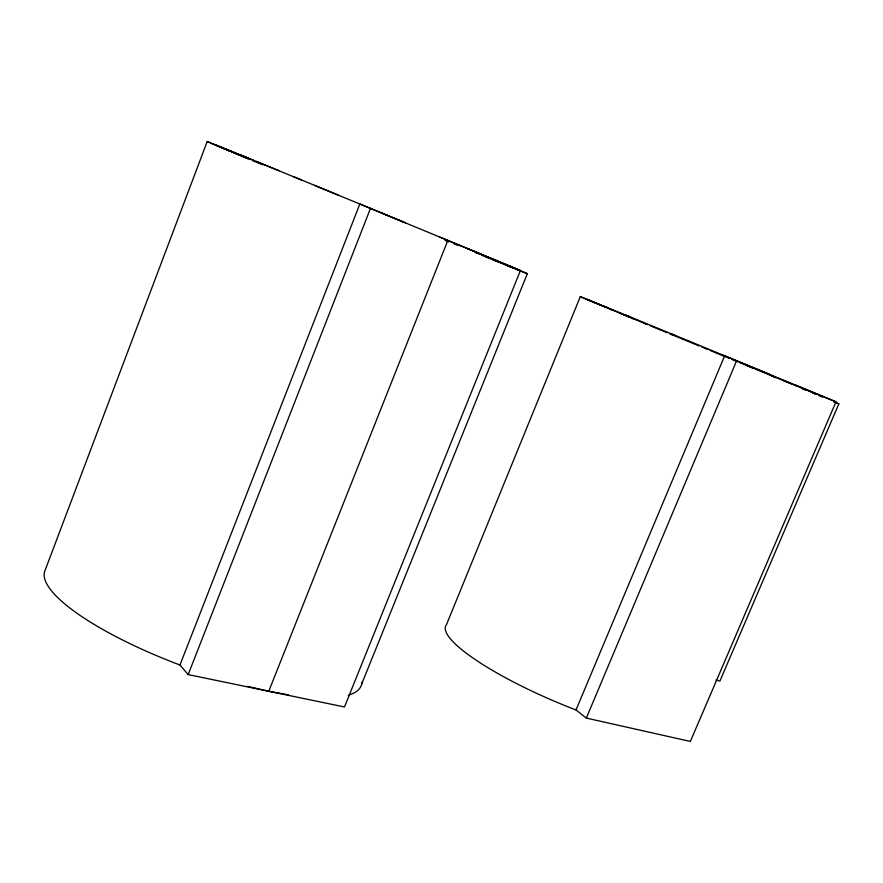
<?xml version="1.0" encoding="UTF-8"?>
<svg xmlns="http://www.w3.org/2000/svg" width="883" height="883" viewBox="0 0 883 883"><rect width="100%" height="100%" fill="white"/><g stroke="black" fill="none" stroke-linecap="round" stroke-linejoin="round"><path stroke-width="1.32" d="M247.648 157.914L207.196 141.545L45.298 569.8A168.267 42.516 19.9 0 0 179.955 665.009L188.178 674.59L344.491 706.963L520.44 270.485L359.845 203.984L179.955 665.009M188.178 674.59L370.507 208.311M247.637 686.411L268.752 691.279L447.858 240.386M361.622 684.215L527.328 273.686L495.021 260.099M607.736 307.748L580.297 296.644L446.511 624.579A131.578 27.02 22.9 0 0 576.014 709.965L586.323 718.078L690.351 741.455L835.98 401.842L689.546 341.302M576.014 709.965L724.667 355.772M586.323 718.078L736.676 360.672M833.784 401.776L838.85 403.873L719.91 681.069L715.97 680.053M268.752 691.279L288.388 694.855M597.206 303.73L586.191 299.072L599.358 304.337M527.328 273.686L515.86 269.138M507.648 265.684L512.482 267.56L504.259 263.984M514.679 268.587L519.91 270.628L510.341 266.478M233.94 152.395L223.024 148.09L231.103 151.578M506.974 265.485L513.597 268.156M809.512 391.224L814.446 393.233M254.227 160.651L215.121 144.823L226.765 149.812M520.44 270.485L484.48 255.695M492.184 259.425L500.407 262.759M485.904 256.865L489.668 258.399L481.445 255.11M490.032 258.587L498.277 261.953M500.76 262.957L513.52 268.189M801.709 388.045L814.634 393.343M241.026 155.154L301.324 179.955M475.374 252.604L479.072 254.105M602.681 305.65L629.965 316.842M783.044 380.418L792.437 384.26M835.98 401.842L794.457 384.657M785.561 381.467L796.654 386.003M795.914 385.683L806.411 389.988M833.817 401.82L838.85 403.873M256.213 161.368L278.774 170.662M293.344 176.6L405.639 222.902M445.363 240.264L448.95 241.743M453.741 243.697L457.328 245.176M445.198 240.253L448.818 241.732M672.283 334.193L690.296 341.622M626.014 315.198L673.917 334.889M716.665 353.156L729.159 358.288M731.565 359.293L737.614 361.787M740.042 362.781L752.724 367.979M746.102 365.275L752.459 367.88M754.998 368.928L773.298 376.445M770.186 375.143L784.336 380.959M314.536 185.32L338.597 195.264M381.577 213.024L403.774 222.163M769.81 374.447L723.619 355.352M643.884 323.134L647.614 324.668M650.098 325.695L658.431 329.127M658.74 329.271L667.073 332.692M669.557 333.719L673.288 335.264M671.853 334.679L699.115 345.926M701.61 346.953L707.713 349.458M710.12 350.452L716.113 352.913M439.855 237.141L497.195 260.904M812.658 393.034L816.179 394.502M609.91 309.05L634.347 319.171M801.819 388.542L805.473 390.065M620.462 313.432L629.888 317.339M631.069 317.825L646.577 324.227M771.698 376.07L775.495 377.637M818.574 395.485L822.382 397.052M466.511 248.134L483.056 255.01M604.38 306.732L586.191 299.16M599.59 304.756L613.078 310.341M257.207 162.505L262.615 164.823M241.832 156.17L247.891 158.697M252.77 160.695L256.578 162.273M231.478 151.843L237.229 154.249M238.013 154.536L241.644 156.048M244.072 157.064L250.165 159.569M227.88 150.287L230.11 151.225M233.454 152.627L243.289 156.699M220.882 147.406L230.331 151.368M585.208 298.741L580.297 296.644M219.701 146.909L210.275 142.914M207.196 141.545L209.128 142.417M361.909 681.996A168.267 42.516 19.9 0 1 348.299 695.241"/></g></svg>
